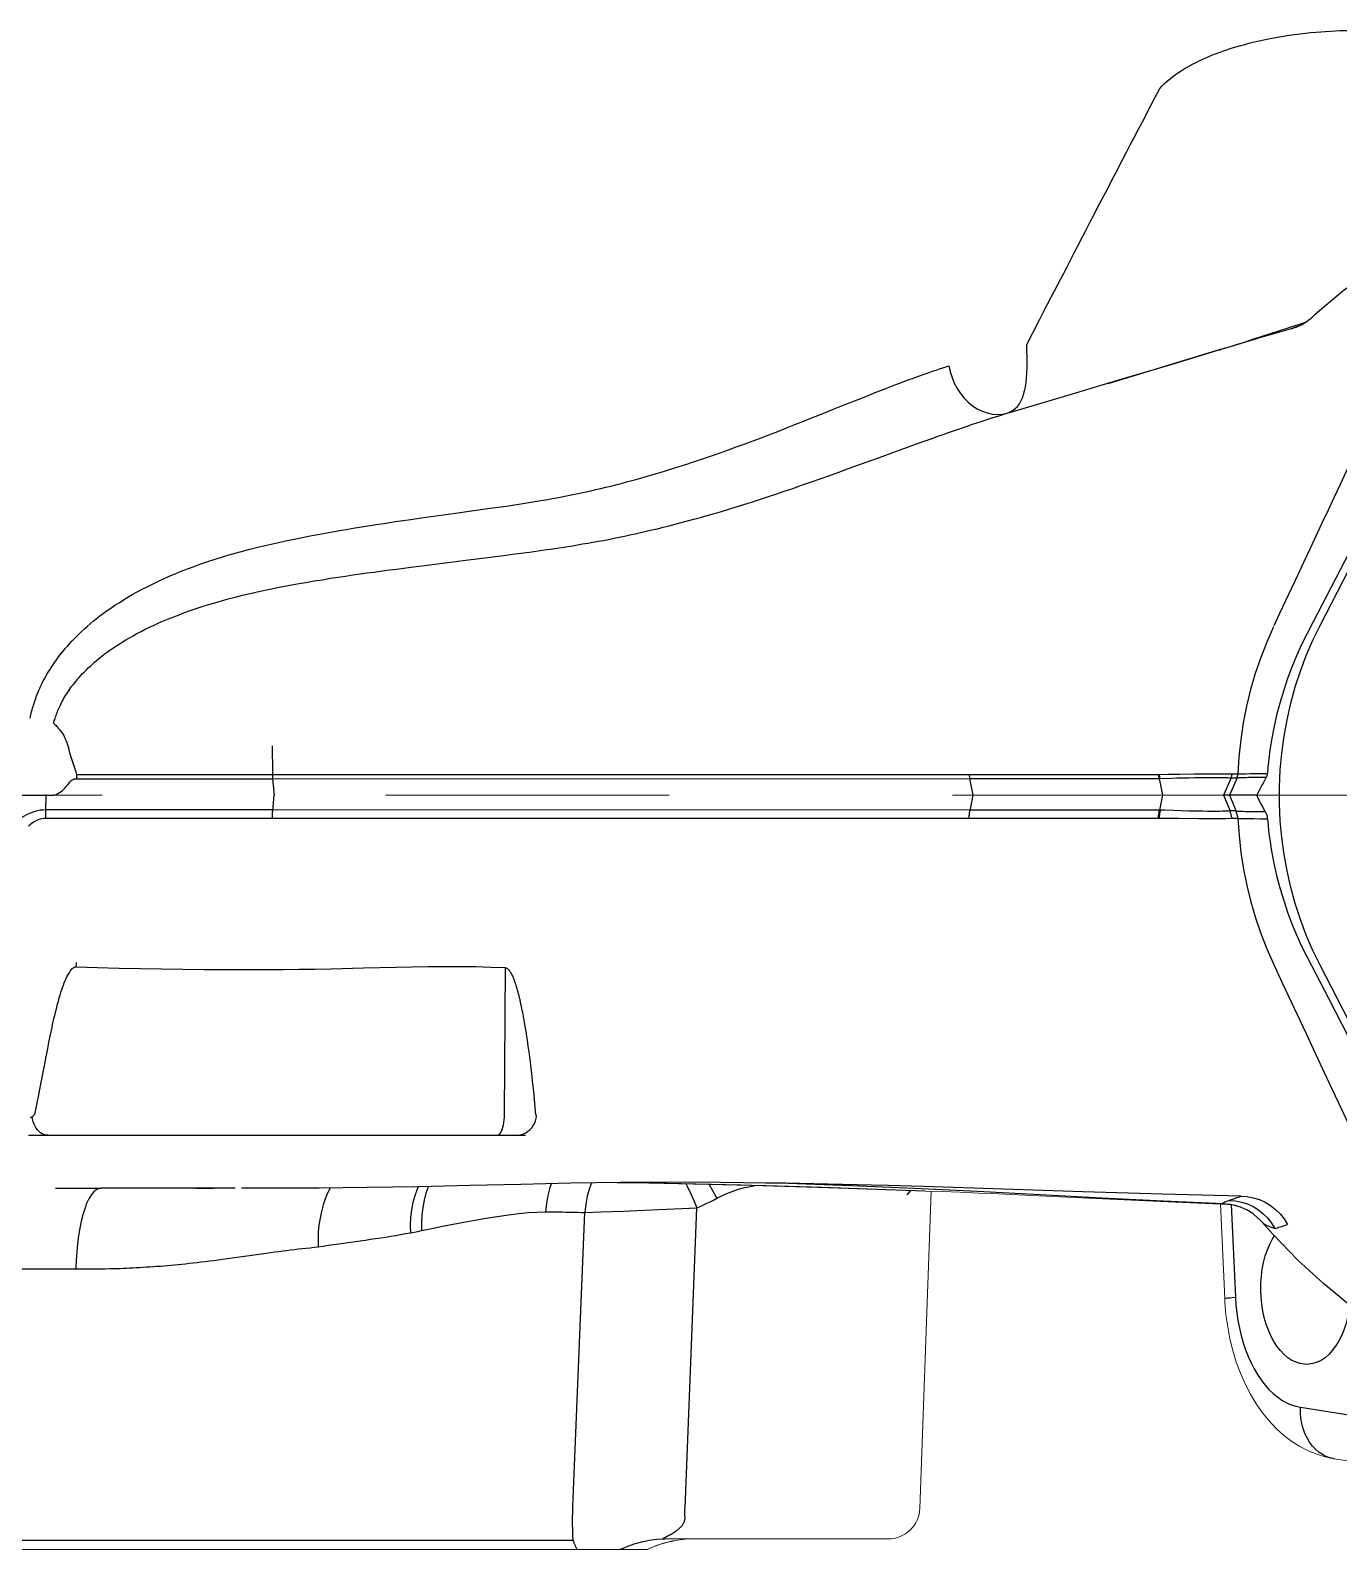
# Model space of a CAD drawing. Header units: millimetres. Extents: x 100 to 1590, y 100 to 694.
# Drawn here: x 1477.608 to 1478.762, y 501.821 to 503.162 of the extents above; entities that cross this region are included whole.
import ezdxf

# ---------------------------------------------------------------- set-up
doc = ezdxf.new("R2010")
doc.units = ezdxf.units.MM
doc.linetypes.add('CENTER', pattern=[2, 1.25, -0.25, 0.25, -0.25])
doc.layers.add('CL', color=1, linetype='CENTER', lineweight=9)
doc.layers.add('OUTLINE', color=6, linetype='Continuous', lineweight=9)

msp = doc.modelspace()

# ---------------------------------------------------------------- linework, layer by layer
at = {"color": 9, "linetype": 'Continuous'}
for p, q in [((1478.5114, 502.9313), (1478.5229, 502.9533)), ((1478.5025, 502.9141), (1478.5091, 502.9269)), ((1478.5091, 502.9269), (1478.5114, 502.9313)), ((1478.4983, 502.9059), (1478.5025, 502.9141)), ((1478.4873, 502.8847), (1478.4983, 502.9059)), ((1478.7016, 502.894), (1478.7179, 502.8993)), ((1478.7179, 502.8993), (1478.7341, 502.9047)), ((1478.7282, 502.9014), (1478.7296, 502.9019)), ((1478.3276, 502.8319), (1478.3386, 502.8362)), ((1478.4701, 502.824), (1478.4872, 502.829)), ((1478.3702, 502.7897), (1478.3821, 502.794)), ((1478.3821, 502.794), (1478.3933, 502.7981)), ((1477.9664, 502.7335), (1477.9833, 502.7359)), ((1477.9833, 502.7359), (1478.0136, 502.7401)), ((1478.0136, 502.7401), (1478.0209, 502.7411)), ((1477.944, 502.7303), (1477.953, 502.7316)), ((1477.953, 502.7316), (1477.9664, 502.7335)), ((1477.9902, 502.694), (1478.0069, 502.6961)), ((1478.0069, 502.6961), (1478.0186, 502.6975)), ((1478.0186, 502.6975), (1478.0261, 502.6985)), ((1478.0261, 502.6985), (1478.0336, 502.6995)), ((1478.0336, 502.6995), (1478.0411, 502.7005)), ((1477.944, 502.6882), (1477.9537, 502.6894)), ((1477.9537, 502.6894), (1477.9767, 502.6923)), ((1477.6438, 502.5217), (1477.647, 502.5118)), ((1477.8215, 502.5304), (1477.8216, 502.5257)), ((1477.8216, 502.5257), (1477.8217, 502.5211)), ((1477.8217, 502.5211), (1477.8218, 502.5166)), ((1477.647, 502.5118), (1477.6484, 502.5075)), ((1477.6484, 502.5075), (1477.6491, 502.5053)), ((1477.8218, 502.5166), (1477.8218, 502.5098)), ((1477.8218, 502.5098), (1477.8219, 502.5048)), ((1477.6491, 502.5053), (1477.8219, 502.5052)), ((1477.6491, 502.5053), (1477.6491, 502.5044)), ((1477.6491, 502.5044), (1477.6491, 502.5036)), ((1477.6491, 502.5036), (1477.6491, 502.5027)), ((1477.6492, 502.5015), (1477.822, 502.5015)), ((1477.822, 502.5015), (1478.4369, 502.5016)), ((1477.822, 502.5015), (1477.8235, 502.4868)), ((1478.073, 502.5051), (1478.1113, 502.5052)), ((1478.1113, 502.5052), (1478.18, 502.5053)), ((1478.18, 502.5053), (1478.211, 502.5053)), ((1478.211, 502.5053), (1478.2396, 502.5053)), ((1478.2396, 502.5053), (1478.2836, 502.5053)), ((1478.2836, 502.5053), (1478.3144, 502.5053)), ((1478.3144, 502.5053), (1478.3303, 502.5053)), ((1478.3303, 502.5053), (1478.3775, 502.5052)), ((1478.3775, 502.5052), (1478.4077, 502.5052)), ((1478.4077, 502.5052), (1478.6036, 502.5053)), ((1478.4369, 502.5016), (1478.604, 502.5016)), ((1478.4369, 502.5016), (1478.4399, 502.4868)), ((1478.6036, 502.5053), (1478.6122, 502.5054)), ((1478.604, 502.5016), (1478.6046, 502.5016)), ((1478.604, 502.5016), (1478.6071, 502.4868)), ((1478.6046, 502.5016), (1478.615, 502.5019)), ((1478.615, 502.5019), (1478.6198, 502.5021)), ((1478.6198, 502.5021), (1478.6302, 502.5023)), ((1478.622, 502.5056), (1478.6349, 502.5057)), ((1478.6302, 502.5023), (1478.6352, 502.5024)), ((1478.6349, 502.5057), (1478.6436, 502.5058)), ((1478.6352, 502.5024), (1478.6397, 502.5025)), ((1478.6397, 502.5025), (1478.6437, 502.5025)), ((1478.6436, 502.5058), (1478.649, 502.5058)), ((1478.6437, 502.5025), (1478.6473, 502.5025)), ((1478.6473, 502.5025), (1478.6504, 502.5025)), ((1478.649, 502.5058), (1478.656, 502.5058)), ((1478.6504, 502.5025), (1478.6545, 502.5025)), ((1478.6545, 502.5025), (1478.6579, 502.5025)), ((1478.656, 502.5058), (1478.6602, 502.5058)), ((1478.6579, 502.5025), (1478.6598, 502.5025)), ((1478.6598, 502.5025), (1478.6615, 502.5025)), ((1478.6602, 502.5058), (1478.6619, 502.5058)), ((1478.6676, 502.5023), (1478.6609, 502.4868)), ((1478.6615, 502.5025), (1478.663, 502.5024)), ((1478.6619, 502.5058), (1478.6635, 502.5058)), ((1478.663, 502.5024), (1478.6643, 502.5024)), ((1478.6635, 502.5058), (1478.6648, 502.5057)), ((1478.6643, 502.5024), (1478.6659, 502.5023)), ((1478.6648, 502.5057), (1478.6669, 502.5057)), ((1478.6659, 502.5023), (1478.6668, 502.5023)), ((1478.6729, 502.5023), (1478.6662, 502.4868)), ((1478.6668, 502.5023), (1478.6676, 502.5023)), ((1478.6669, 502.5057), (1478.6682, 502.5057)), ((1478.6676, 502.5023), (1478.6729, 502.5023)), ((1478.6682, 502.5057), (1478.6735, 502.5057)), ((1478.6754, 502.5057), (1478.6769, 502.5058)), ((1478.6759, 502.5024), (1478.6774, 502.5025)), ((1478.6769, 502.5058), (1478.6787, 502.5059)), ((1478.6774, 502.5025), (1478.6791, 502.5026)), ((1478.6787, 502.5059), (1478.6807, 502.5059)), ((1478.6791, 502.5026), (1478.6809, 502.5026)), ((1478.6807, 502.5059), (1478.684, 502.506)), ((1478.6809, 502.5026), (1478.6828, 502.5027)), ((1478.6828, 502.5027), (1478.6859, 502.5027)), ((1478.684, 502.506), (1478.6877, 502.506)), ((1478.6859, 502.5027), (1478.6893, 502.5028)), ((1478.6877, 502.506), (1478.6929, 502.5061)), ((1478.6893, 502.5028), (1478.6939, 502.5028)), ((1478.6929, 502.5061), (1478.6996, 502.5061)), ((1478.6939, 502.5028), (1478.6985, 502.5028)), ((1477.6218, 502.4731), (1477.6222, 502.4868)), ((1478.4399, 502.4868), (1478.4371, 502.473)), ((1478.6071, 502.4868), (1478.6044, 502.4737)), ((1478.6609, 502.4868), (1478.6669, 502.473)), ((1478.6662, 502.4868), (1478.6722, 502.4729)), ((1477.6218, 502.4715), (1477.6218, 502.4731)), ((1477.6218, 502.4699), (1477.6218, 502.4715)), ((1477.6218, 502.4682), (1477.6218, 502.4699)), ((1477.6218, 502.4665), (1477.6218, 502.4682)), ((1477.8218, 502.4665), (1477.6218, 502.4665)), ((1477.8222, 502.4739), (1477.6219, 502.4739)), ((1478.4373, 502.4738), (1477.8222, 502.4739)), ((1477.9138, 502.4664), (1477.8749, 502.4665)), ((1477.9941, 502.4664), (1477.9138, 502.4664)), ((1478.1832, 502.4665), (1478.1534, 502.4665)), ((1478.2112, 502.4665), (1478.1832, 502.4665)), ((1478.2377, 502.4665), (1478.2112, 502.4665)), ((1478.2632, 502.4665), (1478.2377, 502.4665)), ((1478.2893, 502.4665), (1478.2632, 502.4665)), ((1478.3845, 502.4664), (1478.3301, 502.4665)), ((1478.4108, 502.4664), (1478.3845, 502.4664)), ((1478.4364, 502.4664), (1478.4108, 502.4664)), ((1478.6036, 502.4665), (1478.4364, 502.4664)), ((1478.6044, 502.4737), (1478.4373, 502.4738)), ((1478.6042, 502.4664), (1478.6036, 502.4665)), ((1478.6074, 502.4664), (1478.6042, 502.4664)), ((1478.6063, 502.4737), (1478.6053, 502.4737)), ((1478.6095, 502.4736), (1478.6063, 502.4737)), ((1478.6212, 502.4663), (1478.6074, 502.4664)), ((1478.6171, 502.4733), (1478.6095, 502.4736)), ((1478.6233, 502.4731), (1478.6171, 502.4733)), ((1478.6387, 502.4662), (1478.6212, 502.4663)), ((1478.6304, 502.4729), (1478.6233, 502.4731)), ((1478.6343, 502.4728), (1478.6304, 502.4729)), ((1478.6383, 502.4727), (1478.6343, 502.4728)), ((1478.6426, 502.4727), (1478.6383, 502.4727)), ((1478.6469, 502.4726), (1478.6426, 502.4727)), ((1478.6683, 502.4663), (1478.6631, 502.4662)), ((1478.6722, 502.473), (1478.6669, 502.473)), ((1478.6735, 502.4663), (1478.6683, 502.4663)), ((1478.6746, 502.4662), (1478.6735, 502.4663)), ((1478.6476, 502.4662), (1478.6387, 502.4662)), ((1478.6567, 502.4662), (1478.6476, 502.4662)), ((1478.6631, 502.4662), (1478.6567, 502.4662)), ((1478.6771, 502.4662), (1478.6746, 502.4662)), ((1478.6802, 502.4661), (1478.6771, 502.4662)), ((1478.6837, 502.466), (1478.6802, 502.4661)), ((1478.6876, 502.466), (1478.6837, 502.466)), ((1478.6936, 502.4659), (1478.6876, 502.466)), ((1478.6997, 502.4658), (1478.6936, 502.4659)), ((1477.6487, 502.3351), (1477.6489, 502.3394)), ((1477.9021, 502.3342), (1477.8735, 502.3335)), ((1478.0267, 502.2052), (1478.0275, 502.3345)), ((1478.705, 502.338), (1478.7128, 502.3212)), ((1478.7128, 502.3212), (1478.7337, 502.2767)), ((1477.6295, 502.2923), (1477.6288, 502.2896)), ((1477.6301, 502.2951), (1477.6295, 502.2923)), ((1477.6309, 502.2981), (1477.6301, 502.2951)), ((1477.6317, 502.3013), (1477.6309, 502.2981)), ((1477.6265, 502.2794), (1477.6259, 502.2768)), ((1477.6271, 502.282), (1477.6265, 502.2794)), ((1477.6276, 502.2845), (1477.6271, 502.282)), ((1477.6282, 502.2871), (1477.6276, 502.2845)), ((1477.6288, 502.2896), (1477.6282, 502.2871)), ((1478.0448, 502.283), (1478.0443, 502.2864)), ((1478.0454, 502.2798), (1478.0448, 502.283)), ((1478.0459, 502.2768), (1478.0454, 502.2798)), ((1477.6239, 502.2668), (1477.6233, 502.2635)), ((1477.6244, 502.2692), (1477.6239, 502.2668)), ((1477.6249, 502.2717), (1477.6244, 502.2692)), ((1477.6254, 502.2743), (1477.6249, 502.2717)), ((1477.6259, 502.2768), (1477.6254, 502.2743)), ((1478.0463, 502.2738), (1478.0459, 502.2768)), ((1478.0468, 502.2709), (1478.0463, 502.2738)), ((1478.0472, 502.2681), (1478.0468, 502.2709)), ((1478.0475, 502.2655), (1478.0472, 502.2681)), ((1478.0481, 502.2618), (1478.0475, 502.2655)), ((1478.7337, 502.2767), (1478.7401, 502.2632)), ((1478.0485, 502.2585), (1478.0481, 502.2618)), ((1478.0489, 502.2556), (1478.0485, 502.2585)), ((1478.0494, 502.2519), (1478.0489, 502.2556)), ((1478.0498, 502.2482), (1478.0494, 502.2519)), ((1478.7401, 502.2632), (1478.7522, 502.2373)), ((1477.6187, 502.2395), (1477.6148, 502.2195)), ((1478.0503, 502.2436), (1478.0498, 502.2482)), ((1478.0509, 502.2387), (1478.0503, 502.2436)), ((1478.0514, 502.2345), (1478.0509, 502.2387)), ((1478.0519, 502.2301), (1478.0514, 502.2345)), ((1478.0524, 502.2255), (1478.0519, 502.2301)), ((1478.0527, 502.222), (1478.0524, 502.2255)), ((1477.6136, 502.2137), (1477.612, 502.2052)), ((1477.6148, 502.2195), (1477.6143, 502.2172)), ((1478.053, 502.2186), (1478.0527, 502.222)), ((1478.0534, 502.2152), (1478.053, 502.2186)), ((1478.0537, 502.2116), (1478.0534, 502.2152)), ((1478.054, 502.2078), (1478.0537, 502.2116)), ((1478.0543, 502.2052), (1478.054, 502.2078)), ((1478.1564, 502.1445), (1478.126, 502.1449)), ((1478.2351, 502.1428), (1478.1564, 502.1445)), ((1478.0678, 502.1441), (1478.0665, 502.1406)), ((1478.3126, 502.1405), (1478.2351, 502.1428)), ((1478.355, 502.139), (1478.3126, 502.1405)), ((1478.396, 502.1415), (1478.3654, 502.1424)), ((1478.3818, 502.1344), (1478.3851, 502.138)), ((1478.4439, 502.1371), (1478.3882, 502.1398)), ((1478.0628, 502.1193), (1478.0688, 502.1193)), ((1478.0688, 502.1193), (1478.0747, 502.1192)), ((1478.087, 501.8593), (1478.0975, 502.1187)), ((1478.0975, 502.1187), (1478.1117, 502.1192)), ((1478.1117, 502.1192), (1478.1211, 502.1195)), ((1478.1211, 502.1195), (1478.1318, 502.1199)), ((1478.1318, 502.1199), (1478.1436, 502.1204)), ((1478.1859, 501.8577), (1478.1964, 502.1228)), ((1478.6621, 502.1261), (1478.6613, 502.1262)), ((1478.6644, 502.1289), (1478.6659, 502.1294)), ((1478.6666, 502.1257), (1478.666, 502.1257)), ((1478.6677, 502.1258), (1478.6714, 502.044)), ((1478.6693, 502.1253), (1478.6736, 502.1242)), ((1478.7033, 502.1093), (1478.7062, 502.1045)), ((1478.7135, 502.1068), (1478.7173, 502.1081)), ((1477.9435, 502.1007), (1477.9468, 502.1014)), ((1477.9468, 502.1014), (1477.9501, 502.102)), ((1477.9501, 502.102), (1477.9534, 502.1027)), ((1477.7863, 502.0786), (1477.7951, 502.0798)), ((1477.7951, 502.0798), (1477.8164, 502.0828)), ((1477.8164, 502.0828), (1477.824, 502.0839)), ((1477.5353, 502.0692), (1477.654, 502.0689)), ((1477.654, 502.0689), (1477.6585, 502.069)), ((1477.6585, 502.069), (1477.6634, 502.069)), ((1477.6634, 502.069), (1477.6668, 502.069)), ((1477.6668, 502.069), (1477.6705, 502.069)), ((1477.6705, 502.069), (1477.6744, 502.0691)), ((1477.6744, 502.0691), (1477.6786, 502.0692)), ((1478.7288, 501.9468), (1479.0497, 501.8958)), ((1478.0871, 501.8291), (1477.5256, 501.8291))]:
    msp.add_line(p, q, dxfattribs=at)
at = {"color": 7, "linetype": 'Continuous'}
for p, q in [((1478.8918, 502.9328), (1478.74, 502.64)), ((1478.7461, 502.6368), (1478.898, 502.9321)), ((1478.7291, 502.9017), (1478.7291, 502.9017)), ((1478.7383, 502.908), (1478.7383, 502.908)), ((1478.6668, 502.8827), (1478.6549, 502.8792)), ((1478.6951, 502.8919), (1478.7016, 502.894)), ((1478.4872, 502.829), (1478.5278, 502.8411)), ((1478.74, 502.64), (1478.7346, 502.6296)), ((1477.1766, 502.4868), (1477.6222, 502.4868)), ((1477.6251, 502.4869), (1477.6267, 502.4869)), ((1478.6662, 502.4868), (1478.6609, 502.4868)), ((1478.6902, 502.4868), (1478.6662, 502.4868)), ((1478.6919, 502.4835), (1478.6902, 502.4868)), ((1478.6935, 502.4803), (1478.6919, 502.4835)), ((1478.6952, 502.4771), (1478.6935, 502.4803)), ((1478.898, 502.0415), (1478.7461, 502.3368)), ((1477.6101, 502.1868), (1478.045, 502.1868)), ((1478.1539, 502.1445), (1478.1167, 502.145)), ((1478.275, 502.1445), (1478.2571, 502.1447)), ((1477.6303, 502.1401), (1477.6704, 502.14)), ((1477.6959, 502.14), (1477.6704, 502.14)), ((1477.6859, 502.14), (1477.6739, 502.14)), ((1477.6995, 502.14), (1477.6859, 502.14)), ((1477.6946, 502.14), (1477.6881, 502.14)), ((1477.7377, 502.14), (1477.6946, 502.14)), ((1477.7004, 502.14), (1477.6995, 502.14)), ((1477.7283, 502.14), (1477.7004, 502.14)), ((1477.7299, 502.14), (1477.7054, 502.14)), ((1477.7355, 502.14), (1477.7283, 502.14)), ((1477.7543, 502.1399), (1477.7355, 502.14)), ((1477.7478, 502.14), (1477.7377, 502.14)), ((1477.7505, 502.14), (1477.7478, 502.14)), ((1477.7586, 502.14), (1477.7505, 502.14)), ((1477.7603, 502.14), (1477.7542, 502.14)), ((1477.7697, 502.1399), (1477.7543, 502.1399)), ((1477.7889, 502.14), (1477.76, 502.14)), ((1477.7776, 502.14), (1477.7697, 502.1399)), ((1477.7855, 502.14), (1477.7776, 502.14)), ((1478.2062, 502.1434), (1478.1539, 502.1445)), ((1478.2571, 502.1421), (1478.2062, 502.1434)), ((1478.3977, 502.1376), (1478.355, 502.139)), ((1478.666, 502.1257), (1478.6659, 502.1257)), ((1478.6736, 502.1242), (1478.6738, 502.1241)), ((1478.7044, 502.0996), (1478.6945, 502.1106))]:
    msp.add_line(p, q, dxfattribs=at)
at = {"color": 9, "linetype": 'Continuous'}
for points in [[(1478.6046, 503.1106), (1478.6069, 503.1129), (1478.6092, 503.1151), (1478.6115, 503.1172), (1478.6139, 503.1192), (1478.6163, 503.1211), (1478.6187, 503.1228), (1478.6212, 503.1246), (1478.6237, 503.1262), (1478.6263, 503.1278), (1478.6289, 503.1293), (1478.6315, 503.1308), (1478.6342, 503.1322), (1478.6368, 503.1336), (1478.6395, 503.1349), (1478.6422, 503.1362), (1478.6448, 503.1374), (1478.6474, 503.1385), (1478.6501, 503.1396), (1478.6527, 503.1407), (1478.6553, 503.1417), (1478.658, 503.1427), (1478.6608, 503.1437), (1478.6637, 503.1447), (1478.6667, 503.1457), (1478.6698, 503.1466), (1478.673, 503.1476), (1478.6763, 503.1485), (1478.6797, 503.1495), (1478.6832, 503.1504), (1478.6868, 503.1513)], [(1478.6868, 503.1513), (1478.6925, 503.1526), (1478.698, 503.1538), (1478.7034, 503.1549), (1478.7086, 503.1559), (1478.7138, 503.1568), (1478.7188, 503.1576), (1478.7237, 503.1583), (1478.7285, 503.1589), (1478.7332, 503.1594), (1478.7378, 503.1599), (1478.7423, 503.1603), (1478.7467, 503.1606), (1478.751, 503.1609), (1478.7552, 503.1612), (1478.7593, 503.1614), (1478.7634, 503.1616), (1478.7674, 503.1617), (1478.7713, 503.1618), (1478.7751, 503.1618), (1478.7791, 503.1618)], [(1478.5968, 503.0955), (1478.6006, 503.103), (1478.6046, 503.1106)], [(1478.5721, 503.0481), (1478.5754, 503.0544), (1478.5787, 503.0608), (1478.5821, 503.0674), (1478.5857, 503.0742), (1478.5893, 503.0811), (1478.5968, 503.0955)], [(1478.5571, 503.0191), (1478.5599, 503.0246), (1478.5628, 503.0302), (1478.5658, 503.036), (1478.5721, 503.0481)], [(1478.5321, 502.9711), (1478.5368, 502.9801), (1478.5392, 502.9846), (1478.5416, 502.9893), (1478.544, 502.994), (1478.5465, 502.9988), (1478.549, 503.0037), (1478.5516, 503.0087), (1478.5571, 503.0191)], [(1478.5229, 502.9533), (1478.5298, 502.9666), (1478.5321, 502.9711)], [(1478.7207, 502.8986), (1478.7229, 502.8992), (1478.725, 502.8999), (1478.727, 502.9007), (1478.7291, 502.9017)], [(1478.7207, 502.8986), (1478.7218, 502.899), (1478.7231, 502.8996), (1478.7246, 502.9001), (1478.7263, 502.9008), (1478.7282, 502.9014)], [(1478.4835, 502.8375), (1478.4845, 502.8405), (1478.4854, 502.8438), (1478.4861, 502.8473), (1478.4867, 502.8511), (1478.4872, 502.8552), (1478.4875, 502.8595), (1478.4877, 502.864), (1478.4877, 502.8688), (1478.4877, 502.8739), (1478.4875, 502.8792), (1478.4874, 502.8847)], [(1478.3386, 502.8362), (1478.3438, 502.8383), (1478.3488, 502.8403), (1478.3537, 502.8422), (1478.3584, 502.8441), (1478.363, 502.8459), (1478.3674, 502.8476), (1478.3717, 502.8492), (1478.3758, 502.8507), (1478.3798, 502.8522), (1478.3836, 502.8537), (1478.3873, 502.855), (1478.391, 502.8563), (1478.3945, 502.8576), (1478.3978, 502.8588), (1478.4011, 502.8599), (1478.4043, 502.861), (1478.4074, 502.8621), (1478.4103, 502.8631), (1478.4132, 502.864), (1478.416, 502.8649), (1478.4187, 502.8658)], [(1478.4187, 502.8658), (1478.4198, 502.8605), (1478.4214, 502.8554), (1478.4234, 502.8504), (1478.4259, 502.8457), (1478.4288, 502.8413), (1478.4321, 502.8372), (1478.4357, 502.8336), (1478.4395, 502.8305), (1478.4437, 502.8278), (1478.448, 502.8257), (1478.4524, 502.8242), (1478.4569, 502.8232), (1478.4614, 502.8229), (1478.4658, 502.8231), (1478.4701, 502.824)], [(1478.2967, 502.8195), (1478.3097, 502.8247), (1478.3159, 502.8272), (1478.3276, 502.8319)], [(1478.4701, 502.824), (1478.4728, 502.8251), (1478.4751, 502.8264), (1478.4772, 502.8281), (1478.4791, 502.83), (1478.4808, 502.8322), (1478.4822, 502.8347), (1478.4835, 502.8375)], [(1478.2597, 502.8049), (1478.2677, 502.808), (1478.2753, 502.811), (1478.2827, 502.8139), (1478.2899, 502.8168), (1478.2967, 502.8195)], [(1478.3933, 502.7981), (1478.3987, 502.8), (1478.4038, 502.8018), (1478.4088, 502.8036), (1478.4136, 502.8053), (1478.4183, 502.8069), (1478.4228, 502.8085), (1478.4272, 502.81), (1478.4314, 502.8115), (1478.4355, 502.8129), (1478.4395, 502.8142), (1478.4433, 502.8155), (1478.4471, 502.8167), (1478.4507, 502.8179), (1478.4542, 502.819), (1478.4576, 502.8201), (1478.4609, 502.8211), (1478.464, 502.8221), (1478.4671, 502.8231), (1478.4701, 502.824)], [(1478.7905, 502.8179), (1478.7745, 502.7839), (1478.7692, 502.7725), (1478.7639, 502.7612), (1478.7585, 502.7498), (1478.7532, 502.7384), (1478.7478, 502.7269), (1478.737, 502.7039)], [(1478.0209, 502.7411), (1478.0282, 502.7421), (1478.0319, 502.7427), (1478.0355, 502.7432), (1478.0392, 502.7438), (1478.0427, 502.7443), (1478.0463, 502.7449), (1478.0498, 502.7454), (1478.0534, 502.746), (1478.057, 502.7466), (1478.0608, 502.7473), (1478.0647, 502.7479), (1478.0687, 502.7487), (1478.0728, 502.7494), (1478.0771, 502.7502), (1478.0813, 502.751), (1478.0855, 502.7519), (1478.0898, 502.7528), (1478.0941, 502.7537), (1478.0985, 502.7546), (1478.1028, 502.7556), (1478.1072, 502.7566), (1478.1115, 502.7576), (1478.1159, 502.7586), (1478.1204, 502.7597), (1478.1249, 502.7609), (1478.1295, 502.762), (1478.1341, 502.7633), (1478.1388, 502.7645), (1478.1436, 502.7658), (1478.1485, 502.7672), (1478.1536, 502.7687), (1478.1587, 502.7702), (1478.164, 502.7717), (1478.1694, 502.7734), (1478.1749, 502.7751), (1478.1806, 502.7769), (1478.1865, 502.7788), (1478.1924, 502.7807), (1478.1985, 502.7828), (1478.2048, 502.7849), (1478.2111, 502.7871), (1478.2177, 502.7894), (1478.2243, 502.7918), (1478.2311, 502.7942), (1478.238, 502.7968), (1478.2451, 502.7994), (1478.2523, 502.8021), (1478.2597, 502.8049)], [(1478.3366, 502.7775), (1478.3507, 502.7826), (1478.3574, 502.785), (1478.3702, 502.7897)], [(1478.2966, 502.7632), (1478.3052, 502.7662), (1478.3135, 502.7691), (1478.3215, 502.772), (1478.3292, 502.7748), (1478.3366, 502.7775)], [(1478.0411, 502.7005), (1478.0486, 502.7015), (1478.0524, 502.702), (1478.0562, 502.7025), (1478.0599, 502.703), (1478.0636, 502.7036), (1478.0674, 502.7041), (1478.0711, 502.7047), (1478.0748, 502.7052), (1478.0786, 502.7058), (1478.0826, 502.7064), (1478.0868, 502.7071), (1478.0911, 502.7078), (1478.0955, 502.7086), (1478.1, 502.7093), (1478.1046, 502.7101), (1478.1091, 502.711), (1478.1138, 502.7118), (1478.1184, 502.7127), (1478.1231, 502.7137), (1478.1277, 502.7146), (1478.1324, 502.7156), (1478.1372, 502.7166), (1478.1419, 502.7176), (1478.1467, 502.7187), (1478.1516, 502.7198), (1478.1565, 502.721), (1478.1615, 502.7221), (1478.1666, 502.7234), (1478.1718, 502.7247), (1478.1771, 502.726), (1478.1825, 502.7275), (1478.188, 502.7289), (1478.1937, 502.7305), (1478.1996, 502.7321), (1478.2055, 502.7338), (1478.2117, 502.7356), (1478.2179, 502.7374), (1478.2244, 502.7393), (1478.2309, 502.7414), (1478.2376, 502.7434), (1478.2445, 502.7456), (1478.2515, 502.7479), (1478.2586, 502.7502), (1478.2659, 502.7526), (1478.2733, 502.7551), (1478.281, 502.7577), (1478.2887, 502.7604), (1478.2966, 502.7632)], [(1477.7845, 502.6992), (1477.7933, 502.7016), (1477.8018, 502.7039), (1477.8101, 502.706), (1477.8181, 502.7079), (1477.8259, 502.7097), (1477.8335, 502.7113), (1477.8409, 502.7129), (1477.848, 502.7143), (1477.855, 502.7157), (1477.8618, 502.717), (1477.8683, 502.7182), (1477.8747, 502.7193), (1477.881, 502.7204), (1477.887, 502.7215), (1477.893, 502.7225), (1477.8987, 502.7234), (1477.9043, 502.7243), (1477.9098, 502.7252), (1477.9151, 502.726), (1477.9203, 502.7268), (1477.9253, 502.7275), (1477.9301, 502.7283), (1477.9348, 502.729), (1477.944, 502.7303)], [(1477.6081, 502.555), (1477.6084, 502.5564), (1477.6087, 502.5579), (1477.6091, 502.5593), (1477.6094, 502.5608), (1477.6098, 502.5622), (1477.6102, 502.5636), (1477.6106, 502.5651), (1477.611, 502.5665), (1477.6115, 502.5679), (1477.612, 502.5693), (1477.6124, 502.5708), (1477.613, 502.5723), (1477.6135, 502.5738), (1477.6141, 502.5754), (1477.6148, 502.577), (1477.6155, 502.5786), (1477.6162, 502.5804), (1477.617, 502.5821), (1477.6178, 502.5839), (1477.6187, 502.5858), (1477.6197, 502.5877), (1477.6207, 502.5896), (1477.6218, 502.5916), (1477.6229, 502.5936), (1477.6241, 502.5956), (1477.6254, 502.5976), (1477.6267, 502.5997), (1477.628, 502.6018), (1477.6295, 502.6039), (1477.6309, 502.6059), (1477.6325, 502.608), (1477.634, 502.6101), (1477.6357, 502.6122), (1477.6374, 502.6143), (1477.6391, 502.6164), (1477.6409, 502.6185), (1477.6428, 502.6206), (1477.6448, 502.6228), (1477.6469, 502.6249), (1477.649, 502.6271), (1477.6512, 502.6293), (1477.6535, 502.6315), (1477.6559, 502.6337), (1477.6585, 502.6359), (1477.6611, 502.6382), (1477.6638, 502.6405), (1477.6667, 502.6428), (1477.6697, 502.6451), (1477.6728, 502.6474), (1477.676, 502.6498), (1477.6794, 502.6521), (1477.6829, 502.6545), (1477.6865, 502.6568), (1477.6903, 502.6592), (1477.6942, 502.6616), (1477.6982, 502.6639), (1477.7024, 502.6663), (1477.7068, 502.6686), (1477.7113, 502.6709), (1477.7159, 502.6732), (1477.7207, 502.6755), (1477.7256, 502.6778), (1477.7307, 502.6801), (1477.736, 502.6823), (1477.7414, 502.6845), (1477.747, 502.6867), (1477.7527, 502.6888), (1477.7587, 502.691), (1477.7648, 502.6931), (1477.7712, 502.6951), (1477.7777, 502.6972), (1477.7845, 502.6992)], [(1478.737, 502.7039), (1478.7316, 502.6924), (1478.7261, 502.6808)], [(1477.8021, 502.665), (1477.8109, 502.6669), (1477.8194, 502.6688), (1477.8277, 502.6704), (1477.8357, 502.672), (1477.8436, 502.6734), (1477.8512, 502.6747), (1477.8586, 502.676), (1477.8659, 502.6771), (1477.8729, 502.6783), (1477.8797, 502.6793), (1477.8864, 502.6803), (1477.8928, 502.6813), (1477.8991, 502.6822), (1477.9053, 502.683), (1477.9113, 502.6838), (1477.9171, 502.6846), (1477.9228, 502.6854), (1477.9283, 502.6861), (1477.9337, 502.6868), (1477.944, 502.6882)], [(1477.9767, 502.6923), (1477.9813, 502.6929), (1477.9858, 502.6934), (1477.9902, 502.694)], [(1478.7261, 502.6808), (1478.7104, 502.6472), (1478.7052, 502.6363)], [(1477.6288, 502.5504), (1477.6291, 502.5515), (1477.6294, 502.5527), (1477.6298, 502.5538), (1477.6301, 502.5549), (1477.6305, 502.5561), (1477.6309, 502.5572), (1477.6313, 502.5583), (1477.6317, 502.5594), (1477.6321, 502.5606), (1477.6326, 502.5617), (1477.6331, 502.5629), (1477.6336, 502.5641), (1477.6342, 502.5653), (1477.6348, 502.5665), (1477.6354, 502.5678), (1477.6361, 502.5692), (1477.6369, 502.5705), (1477.6376, 502.5719), (1477.6385, 502.5734), (1477.6394, 502.5748), (1477.6403, 502.5764), (1477.6413, 502.5779), (1477.6424, 502.5795), (1477.6435, 502.581), (1477.6447, 502.5827), (1477.6459, 502.5843), (1477.6472, 502.5859), (1477.6486, 502.5876), (1477.65, 502.5893), (1477.6514, 502.5909), (1477.6529, 502.5926), (1477.6544, 502.5943), (1477.656, 502.5959), (1477.6577, 502.5976), (1477.6594, 502.5993), (1477.6612, 502.6009), (1477.6631, 502.6026), (1477.665, 502.6043), (1477.667, 502.606), (1477.6691, 502.6078), (1477.6713, 502.6095), (1477.6735, 502.6113), (1477.6759, 502.613), (1477.6784, 502.6148), (1477.681, 502.6166), (1477.6837, 502.6184), (1477.6865, 502.6202), (1477.6894, 502.6221), (1477.6924, 502.6239), (1477.6956, 502.6258), (1477.6989, 502.6276), (1477.7023, 502.6295), (1477.7059, 502.6314), (1477.7096, 502.6333), (1477.7134, 502.6351), (1477.7174, 502.637), (1477.7215, 502.6389), (1477.7258, 502.6407), (1477.7302, 502.6426), (1477.7348, 502.6444), (1477.7395, 502.6462), (1477.7443, 502.648), (1477.7493, 502.6498), (1477.7545, 502.6516), (1477.7598, 502.6533), (1477.7653, 502.6551), (1477.771, 502.6568), (1477.7768, 502.6585), (1477.7828, 502.6601), (1477.7891, 502.6618), (1477.7955, 502.6634), (1477.8021, 502.665)], [(1478.7049, 502.6356), (1478.699, 502.6221), (1478.6937, 502.6084), (1478.6889, 502.5944), (1478.6848, 502.5801), (1478.6812, 502.5656), (1478.6783, 502.5508), (1478.6761, 502.5359), (1478.6744, 502.5208), (1478.6735, 502.5057)], [(1477.6288, 502.5504), (1477.6294, 502.5498), (1477.63, 502.5492), (1477.6306, 502.5486), (1477.6312, 502.5479), (1477.6319, 502.5472), (1477.6325, 502.5465), (1477.6331, 502.5458), (1477.6337, 502.5451), (1477.6344, 502.5443)], [(1477.6344, 502.5443), (1477.635, 502.5436), (1477.6355, 502.5429), (1477.6361, 502.5421), (1477.6366, 502.5413), (1477.6372, 502.5404), (1477.6377, 502.5395), (1477.6382, 502.5386), (1477.6387, 502.5376), (1477.6391, 502.5366), (1477.6396, 502.5355), (1477.64, 502.5344), (1477.6404, 502.5333), (1477.6408, 502.5321), (1477.6412, 502.5309), (1477.6421, 502.5276)], [(1477.6421, 502.5276), (1477.6426, 502.5256), (1477.6432, 502.5236), (1477.6438, 502.5217)], [(1477.6293, 502.4868), (1477.631, 502.4876), (1477.6325, 502.4884), (1477.634, 502.4893), (1477.6353, 502.4902), (1477.6365, 502.4912), (1477.6377, 502.4922), (1477.6387, 502.4932), (1477.6396, 502.4942), (1477.6405, 502.4952), (1477.6413, 502.4962), (1477.6421, 502.4971), (1477.6428, 502.4981)], [(1477.6428, 502.4981), (1477.643, 502.4984), (1477.6433, 502.4987), (1477.6435, 502.499), (1477.6438, 502.4993), (1477.644, 502.4995), (1477.6443, 502.4998), (1477.6445, 502.5), (1477.6448, 502.5002), (1477.6451, 502.5004), (1477.6454, 502.5005), (1477.6457, 502.5007), (1477.6459, 502.5008), (1477.6463, 502.501), (1477.6466, 502.5011), (1477.6469, 502.5012), (1477.6472, 502.5013), (1477.6476, 502.5014), (1477.648, 502.5014), (1477.6484, 502.5015), (1477.6488, 502.5015), (1477.6492, 502.5015)], [(1477.6491, 502.5027), (1477.6492, 502.5019), (1477.6492, 502.5015)], [(1477.8219, 502.5053), (1477.8524, 502.5053), (1477.8817, 502.5052), (1477.9097, 502.5052), (1477.9363, 502.5052)], [(1477.8219, 502.5048), (1477.8219, 502.5044), (1477.8219, 502.504), (1477.8219, 502.5036), (1477.8219, 502.5031), (1477.8219, 502.5027), (1477.822, 502.5023), (1477.822, 502.5019), (1477.822, 502.5015)], [(1477.9363, 502.5052), (1477.9859, 502.5051), (1478.0092, 502.5051), (1478.0313, 502.5051), (1478.0526, 502.5051), (1478.073, 502.5051)], [(1478.4365, 502.5052), (1478.4365, 502.5048), (1478.4365, 502.5044), (1478.4366, 502.504), (1478.4366, 502.5036), (1478.4367, 502.5032), (1478.4367, 502.5028), (1478.4368, 502.5023), (1478.4369, 502.502), (1478.4369, 502.5016)], [(1478.6036, 502.5053), (1478.6036, 502.5049), (1478.6036, 502.5045), (1478.6037, 502.504), (1478.6037, 502.5036), (1478.6038, 502.5032), (1478.6038, 502.5028), (1478.6039, 502.5024), (1478.6039, 502.502), (1478.604, 502.5016)], [(1478.6041, 502.5053), (1478.6041, 502.5049), (1478.6042, 502.5045), (1478.6042, 502.504), (1478.6043, 502.5036), (1478.6043, 502.5032), (1478.6044, 502.5028), (1478.6045, 502.5024), (1478.6045, 502.502), (1478.6046, 502.5016)], [(1478.6122, 502.5054), (1478.6145, 502.5055), (1478.622, 502.5056)], [(1478.6682, 502.5057), (1478.6682, 502.5053), (1478.6682, 502.5049), (1478.6681, 502.5045), (1478.6681, 502.5041), (1478.668, 502.5037), (1478.6679, 502.5034), (1478.6678, 502.503), (1478.6677, 502.5026), (1478.6676, 502.5023)], [(1478.6729, 502.5023), (1478.673, 502.5026), (1478.6731, 502.503), (1478.6732, 502.5034), (1478.6733, 502.5037), (1478.6733, 502.5041), (1478.6734, 502.5045), (1478.6734, 502.5049), (1478.6735, 502.5053), (1478.6735, 502.5057)], [(1478.6729, 502.5023), (1478.6734, 502.5023), (1478.6739, 502.5023), (1478.6745, 502.5024), (1478.6759, 502.5024)], [(1478.6735, 502.5057), (1478.674, 502.5057), (1478.6754, 502.5057)], [(1477.8218, 502.4673), (1477.8218, 502.4682), (1477.8218, 502.469), (1477.8219, 502.4699), (1477.8219, 502.4707), (1477.822, 502.4715), (1477.822, 502.4723), (1477.8221, 502.4731), (1477.8235, 502.4868)], [(1477.6219, 502.4739), (1477.6194, 502.4738), (1477.617, 502.4736), (1477.6146, 502.4731), (1477.6122, 502.4725), (1477.6098, 502.4717), (1477.6074, 502.4707), (1477.605, 502.4696), (1477.6027, 502.4683), (1477.6003, 502.4668)], [(1477.6218, 502.4665), (1477.6201, 502.4664), (1477.6185, 502.4661), (1477.6168, 502.4657), (1477.6152, 502.4651), (1477.6134, 502.4643), (1477.6117, 502.4634), (1477.61, 502.4623), (1477.6083, 502.461), (1477.6066, 502.4596)], [(1477.8749, 502.4665), (1477.8388, 502.4665), (1477.8218, 502.4665)], [(1478.0705, 502.4664), (1478.0522, 502.4663), (1478.0333, 502.4663), (1477.9941, 502.4664)], [(1478.1534, 502.4665), (1478.1218, 502.4664), (1478.0705, 502.4664)], [(1478.3301, 502.4665), (1478.3164, 502.4665), (1478.3028, 502.4665), (1478.2893, 502.4665)], [(1478.4364, 502.4664), (1478.4365, 502.4673), (1478.4365, 502.4681), (1478.4366, 502.469), (1478.4367, 502.4698), (1478.4368, 502.4706), (1478.4369, 502.4714), (1478.437, 502.4722), (1478.4371, 502.473)], [(1478.6036, 502.4665), (1478.6036, 502.4673), (1478.6036, 502.4681), (1478.6037, 502.4689), (1478.6038, 502.4698), (1478.6039, 502.4706), (1478.604, 502.4714), (1478.6041, 502.4722), (1478.6042, 502.473), (1478.6044, 502.4737)], [(1478.6042, 502.4664), (1478.6043, 502.4673), (1478.6043, 502.4681), (1478.6044, 502.4689), (1478.6046, 502.4698), (1478.6047, 502.4706), (1478.6048, 502.4714), (1478.605, 502.4722), (1478.6052, 502.4729), (1478.6053, 502.4737)], [(1478.6053, 502.4737), (1478.6052, 502.4737), (1478.605, 502.4737), (1478.6048, 502.4737), (1478.6047, 502.4737), (1478.6045, 502.4737), (1478.6044, 502.4737)], [(1478.6669, 502.473), (1478.6653, 502.4729), (1478.6635, 502.4728), (1478.6616, 502.4727), (1478.6596, 502.4727), (1478.6576, 502.4726), (1478.6555, 502.4726), (1478.6534, 502.4726), (1478.6512, 502.4726), (1478.6469, 502.4726)], [(1478.6683, 502.4663), (1478.6682, 502.467), (1478.6681, 502.4678), (1478.668, 502.4686), (1478.6678, 502.4693), (1478.6676, 502.4701), (1478.6674, 502.4708), (1478.6672, 502.4715), (1478.6669, 502.4722), (1478.6666, 502.473)], [(1478.6735, 502.4663), (1478.6735, 502.467), (1478.6734, 502.4678), (1478.6733, 502.4686), (1478.6731, 502.4693), (1478.6729, 502.4701), (1478.6727, 502.4708), (1478.6725, 502.4715), (1478.6722, 502.4723), (1478.672, 502.473)], [(1478.6722, 502.4729), (1478.6738, 502.4728), (1478.6758, 502.4728), (1478.6781, 502.4727), (1478.6807, 502.4726), (1478.6836, 502.4725), (1478.6868, 502.4725), (1478.6902, 502.4724), (1478.6939, 502.4724), (1478.6977, 502.4724)], [(1478.6735, 502.4663), (1478.6746, 502.4513), (1478.6762, 502.4364), (1478.6785, 502.4216), (1478.6814, 502.4071), (1478.685, 502.3928), (1478.6891, 502.3787), (1478.6938, 502.3648), (1478.6991, 502.3512), (1478.705, 502.338)], [(1477.6487, 502.3351), (1477.6478, 502.3351), (1477.647, 502.3348), (1477.6461, 502.3344), (1477.6452, 502.3338), (1477.6444, 502.333), (1477.6435, 502.332), (1477.6427, 502.3308), (1477.6418, 502.3295), (1477.641, 502.328), (1477.6402, 502.3265), (1477.6395, 502.3248), (1477.6387, 502.323), (1477.6379, 502.3211), (1477.6372, 502.3191), (1477.6364, 502.317), (1477.6357, 502.3149), (1477.635, 502.3127), (1477.6344, 502.3106), (1477.6338, 502.3086), (1477.6332, 502.3067), (1477.6327, 502.3048), (1477.6322, 502.303), (1477.6317, 502.3013)], [(1477.8177, 502.3328), (1477.7991, 502.3327), (1477.7804, 502.3327), (1477.7617, 502.3328), (1477.7429, 502.333), (1477.7241, 502.3333), (1477.7053, 502.3336), (1477.6865, 502.334), (1477.6676, 502.3345), (1477.6487, 502.3351)], [(1477.8735, 502.3335), (1477.8593, 502.3332), (1477.8453, 502.333), (1477.8314, 502.3329), (1477.8177, 502.3328)], [(1478.0275, 502.3345), (1478.0144, 502.335), (1478.0011, 502.3354), (1477.9875, 502.3356), (1477.9736, 502.3356), (1477.9594, 502.3355), (1477.9451, 502.3353), (1477.9308, 502.335), (1477.9021, 502.3342)], [(1478.0443, 502.2864), (1478.0436, 502.2898), (1478.0433, 502.2916), (1478.043, 502.2933), (1478.0426, 502.2951), (1478.0423, 502.297), (1478.0419, 502.2988), (1478.0415, 502.3006), (1478.0411, 502.3025), (1478.0407, 502.3043), (1478.0403, 502.3062), (1478.0399, 502.308), (1478.0394, 502.3098), (1478.039, 502.3115), (1478.0386, 502.3132), (1478.0381, 502.3148), (1478.0377, 502.3163), (1478.0372, 502.3178), (1478.0368, 502.3192), (1478.0364, 502.3205), (1478.036, 502.3218), (1478.0355, 502.323), (1478.0351, 502.3241), (1478.0347, 502.3252), (1478.0343, 502.3262), (1478.0339, 502.3272), (1478.0334, 502.3281), (1478.033, 502.3289), (1478.0326, 502.3297), (1478.0322, 502.3304), (1478.0317, 502.3311), (1478.0313, 502.3317), (1478.0309, 502.3323), (1478.0304, 502.3327), (1478.03, 502.3332), (1478.0296, 502.3335), (1478.0292, 502.3338), (1478.0288, 502.3341), (1478.0283, 502.3343), (1478.0279, 502.3344), (1478.0275, 502.3345)], [(1477.6233, 502.2635), (1477.6221, 502.2573), (1477.6219, 502.2563), (1477.6217, 502.2554), (1477.6216, 502.2544), (1477.6187, 502.2395)], [(1478.7522, 502.2373), (1478.7695, 502.2005), (1478.7751, 502.1886), (1478.7807, 502.1765), (1478.7978, 502.1401)], [(1477.6143, 502.2172), (1477.6141, 502.216), (1477.6139, 502.2148), (1477.6136, 502.2137)], [(1477.61, 502.2031), (1477.6081, 502.2022)], [(1477.612, 502.2052), (1477.6116, 502.2049), (1477.6113, 502.2046), (1477.6109, 502.2042), (1477.6106, 502.2038), (1477.6103, 502.2035), (1477.61, 502.2031)], [(1477.6203, 502.1874), (1477.6188, 502.188), (1477.6173, 502.1889), (1477.6159, 502.1901), (1477.6146, 502.1915), (1477.6134, 502.1931), (1477.6124, 502.1948), (1477.6115, 502.1967), (1477.6108, 502.1988), (1477.6103, 502.2009), (1477.61, 502.2031)], [(1478.0199, 502.1868), (1478.0208, 502.187), (1478.0217, 502.1874), (1478.0225, 502.1882), (1478.0233, 502.1893), (1478.024, 502.1906), (1478.0247, 502.1922), (1478.0252, 502.194), (1478.0257, 502.196), (1478.0261, 502.1982), (1478.0264, 502.2004), (1478.0266, 502.2028), (1478.0267, 502.2052)], [(1478.0473, 502.1903), (1478.049, 502.1917), (1478.0506, 502.1934), (1478.0519, 502.1953), (1478.053, 502.1973), (1478.0539, 502.1994), (1478.0544, 502.2017), (1478.0548, 502.2039)], [(1478.0548, 502.2039), (1478.0547, 502.2042), (1478.0546, 502.2044), (1478.0545, 502.2046), (1478.0544, 502.2048), (1478.0544, 502.205), (1478.0543, 502.2052)], [(1477.6066, 502.1868), (1477.6083, 502.1868), (1477.6101, 502.1868)], [(1477.6236, 502.1868), (1477.622, 502.187), (1477.6203, 502.1874)], [(1478.0369, 502.1868), (1478.0391, 502.187), (1478.0413, 502.1874), (1478.0434, 502.1881), (1478.0454, 502.1891), (1478.0473, 502.1903)], [(1478.1033, 502.1448), (1478.1015, 502.14), (1478.0995, 502.133), (1478.0982, 502.1259), (1478.0975, 502.1187)], [(1477.6704, 502.14), (1477.6682, 502.1396), (1477.666, 502.1385), (1477.6639, 502.1366), (1477.6618, 502.134), (1477.6598, 502.1306), (1477.6579, 502.1266), (1477.6562, 502.122), (1477.6545, 502.1167), (1477.6531, 502.111), (1477.6518, 502.1048), (1477.6507, 502.0981), (1477.6498, 502.0912), (1477.6492, 502.0839), (1477.6487, 502.0765), (1477.6485, 502.069)], [(1477.9503, 502.1413), (1477.9494, 502.1394), (1477.9474, 502.1335), (1477.9457, 502.1274), (1477.9445, 502.121), (1477.9437, 502.1144), (1477.9434, 502.1076), (1477.9435, 502.1007)], [(1477.9594, 502.1415), (1477.9594, 502.1415), (1477.9573, 502.1357), (1477.9556, 502.1295), (1477.9544, 502.123), (1477.9536, 502.1164), (1477.9533, 502.1096), (1477.9534, 502.1027)], [(1478.0665, 502.1406), (1478.0647, 502.1336), (1478.0635, 502.1265), (1478.0628, 502.1193)], [(1478.1868, 502.1438), (1478.1877, 502.142), (1478.1906, 502.1357), (1478.1935, 502.1293), (1478.1964, 502.1228)], [(1478.1964, 502.1228), (1478.1993, 502.1241), (1478.2022, 502.1254), (1478.2051, 502.1268), (1478.208, 502.1282), (1478.2109, 502.1297), (1478.2138, 502.1312)], [(1478.2071, 502.1434), (1478.2104, 502.1374), (1478.2138, 502.1312)], [(1478.2138, 502.1312), (1478.2182, 502.1335), (1478.2228, 502.1355), (1478.2274, 502.1373), (1478.2322, 502.1389), (1478.237, 502.1403), (1478.2419, 502.1414), (1478.2468, 502.1423)], [(1478.3882, 502.1398), (1478.3324, 502.1423), (1478.2769, 502.1444), (1478.2721, 502.1445)], [(1478.6762, 502.1331), (1478.6068, 502.1348), (1478.5369, 502.137), (1478.4667, 502.1393), (1478.396, 502.1415)], [(1478.6613, 502.1262), (1478.6078, 502.1287), (1478.5537, 502.1314), (1478.4991, 502.1343), (1478.4439, 502.1371)], [(1478.6692, 502.1305), (1478.6715, 502.1313), (1478.6727, 502.1318)], [(1478.6727, 502.1318), (1478.675, 502.1326), (1478.6762, 502.1331)], [(1478.6762, 502.1331), (1478.6818, 502.1327), (1478.6872, 502.1317), (1478.6926, 502.13), (1478.6977, 502.1277), (1478.7024, 502.1248), (1478.7069, 502.1214), (1478.7108, 502.1174), (1478.7143, 502.113), (1478.7173, 502.1081)], [(1477.9534, 502.1027), (1477.9625, 502.1046), (1477.9718, 502.1065), (1477.9812, 502.1083), (1477.9908, 502.1101), (1478.0005, 502.1119), (1478.0103, 502.1136), (1478.0202, 502.1152), (1478.03, 502.1166), (1478.0393, 502.1178), (1478.0477, 502.1186), (1478.0555, 502.1191), (1478.0628, 502.1193)], [(1478.0747, 502.1192), (1478.0775, 502.1192), (1478.0804, 502.1191), (1478.0832, 502.1191), (1478.0861, 502.119), (1478.0889, 502.1189), (1478.0917, 502.1189), (1478.0946, 502.1188), (1478.0975, 502.1187)], [(1478.1436, 502.1204), (1478.1562, 502.1209), (1478.1627, 502.1212), (1478.1694, 502.1215), (1478.1761, 502.1218), (1478.1829, 502.1221), (1478.1896, 502.1224), (1478.1964, 502.1228)], [(1478.6613, 502.1262), (1478.6607, 502.1264), (1478.6605, 502.1267), (1478.6605, 502.1269), (1478.6607, 502.1272), (1478.6613, 502.1276), (1478.662, 502.128), (1478.6631, 502.1284), (1478.6644, 502.1289)], [(1478.6613, 502.1262), (1478.6653, 502.1259), (1478.6693, 502.1253)], [(1478.666, 502.1257), (1478.6645, 502.1258), (1478.6632, 502.1259), (1478.6621, 502.1261)], [(1478.6659, 502.1294), (1478.667, 502.1298), (1478.6681, 502.1301), (1478.6692, 502.1305)], [(1478.6659, 502.1294), (1478.6714, 502.129), (1478.6767, 502.1279), (1478.682, 502.1262), (1478.687, 502.1239), (1478.6917, 502.121), (1478.696, 502.1176), (1478.6999, 502.1136), (1478.7033, 502.1093)], [(1478.6945, 502.1106), (1478.695, 502.1101), (1478.696, 502.1092), (1478.6972, 502.1084), (1478.6986, 502.1076), (1478.7002, 502.1068), (1478.702, 502.106), (1478.704, 502.1053), (1478.7062, 502.1045)], [(1478.7062, 502.1045), (1478.7074, 502.1049), (1478.7086, 502.1052), (1478.7098, 502.1056), (1478.711, 502.106), (1478.7123, 502.1064), (1478.7135, 502.1068)], [(1477.8622, 502.0884), (1477.8666, 502.089), (1477.8711, 502.0897), (1477.8757, 502.0904), (1477.8803, 502.091), (1477.8991, 502.0937)], [(1477.8991, 502.0937), (1477.9038, 502.0943), (1477.9084, 502.095), (1477.9129, 502.0957), (1477.9174, 502.0964), (1477.9219, 502.097), (1477.9262, 502.0977), (1477.9306, 502.0985), (1477.9349, 502.0992), (1477.9392, 502.1), (1477.9435, 502.1007)], [(1477.6786, 502.0692), (1477.683, 502.0693), (1477.6854, 502.0694), (1477.6878, 502.0694), (1477.6904, 502.0695), (1477.693, 502.0696), (1477.6958, 502.0697), (1477.6986, 502.0699), (1477.7016, 502.07), (1477.7045, 502.0702), (1477.7076, 502.0704), (1477.7107, 502.0706), (1477.7137, 502.0708), (1477.7168, 502.071), (1477.7199, 502.0712), (1477.723, 502.0714), (1477.7261, 502.0717), (1477.7293, 502.072), (1477.7324, 502.0722), (1477.7355, 502.0725), (1477.7387, 502.0729), (1477.7419, 502.0732), (1477.7452, 502.0735), (1477.7485, 502.0739), (1477.7519, 502.0742), (1477.7553, 502.0746), (1477.7588, 502.0751), (1477.7625, 502.0755), (1477.7662, 502.076), (1477.77, 502.0764), (1477.7739, 502.077), (1477.7779, 502.0775), (1477.7821, 502.078), (1477.7863, 502.0786)], [(1477.824, 502.0839), (1477.8275, 502.0843), (1477.831, 502.0848), (1477.8345, 502.0852), (1477.8379, 502.0857), (1477.8413, 502.0861), (1477.8448, 502.0865), (1477.8482, 502.0869), (1477.8517, 502.0873), (1477.8552, 502.0876), (1477.8587, 502.088), (1477.8622, 502.0884)], [(1478.662, 502.0427), (1478.662, 502.0427), (1478.6623, 502.0429), (1478.6632, 502.0431), (1478.6645, 502.0433), (1478.6664, 502.0435), (1478.6686, 502.0438), (1478.6714, 502.044)], [(1478.6714, 502.044), (1478.6718, 502.037), (1478.6726, 502.0302), (1478.6736, 502.0234), (1478.6749, 502.0167), (1478.6765, 502.0101), (1478.6783, 502.0038), (1478.6803, 501.9976), (1478.6827, 501.9917), (1478.6852, 501.986), (1478.688, 501.9807), (1478.691, 501.9756), (1478.6941, 501.9709), (1478.6975, 501.9666), (1478.701, 501.9626), (1478.7047, 501.959), (1478.7085, 501.9559), (1478.7124, 501.9531), (1478.7164, 501.9508), (1478.7205, 501.949), (1478.7246, 501.9477), (1478.7288, 501.9468)], [(1478.7588, 501.9013), (1478.7559, 501.9019), (1478.7522, 501.9032), (1478.7487, 501.9049), (1478.7454, 501.907), (1478.7423, 501.9096), (1478.7394, 501.9126), (1478.7369, 501.916), (1478.7346, 501.9198), (1478.7327, 501.9238), (1478.7311, 501.9281), (1478.73, 501.9325), (1478.7292, 501.9372), (1478.7288, 501.9419), (1478.7288, 501.9468)], [(1478.0871, 501.8291), (1478.0869, 501.834), (1478.0868, 501.839), (1478.0867, 501.844), (1478.0867, 501.8491), (1478.0868, 501.8542), (1478.087, 501.8593)], [(1478.17, 501.833), (1478.1709, 501.8335), (1478.1718, 501.8339), (1478.1727, 501.8344), (1478.1736, 501.8349), (1478.1744, 501.8354), (1478.1753, 501.8359), (1478.1761, 501.8364), (1478.1769, 501.8369), (1478.1777, 501.8374), (1478.1784, 501.8379), (1478.1791, 501.8385), (1478.1798, 501.839), (1478.1805, 501.8396), (1478.1811, 501.8401), (1478.1816, 501.8406), (1478.1822, 501.8412), (1478.1826, 501.8417), (1478.1831, 501.8422), (1478.1835, 501.8428), (1478.1839, 501.8433), (1478.1842, 501.8439), (1478.1846, 501.8444), (1478.1848, 501.845), (1478.1851, 501.8455), (1478.1853, 501.8461), (1478.1855, 501.8467), (1478.1857, 501.8474), (1478.1858, 501.848), (1478.1859, 501.8487), (1478.1859, 501.8494), (1478.1859, 501.85), (1478.1858, 501.8507)], [(1478.1858, 501.8507), (1478.1857, 501.8519), (1478.1856, 501.853), (1478.1856, 501.8542), (1478.1856, 501.8553), (1478.1858, 501.8565), (1478.1859, 501.8577)], [(1478.0908, 501.8212), (1478.0905, 501.8216), (1478.0903, 501.8221), (1478.09, 501.8226), (1478.0898, 501.8231), (1478.0896, 501.8236), (1478.0893, 501.8241), (1478.0891, 501.8246), (1478.0888, 501.8251), (1478.0886, 501.8256), (1478.0883, 501.8262), (1478.0881, 501.8268), (1478.0879, 501.8273), (1478.0876, 501.8279), (1478.0874, 501.8285), (1478.0871, 501.8291)], [(1478.1284, 501.8212), (1478.1347, 501.824), (1478.1411, 501.8264), (1478.1476, 501.8282), (1478.1543, 501.8295), (1478.1611, 501.8303), (1478.1679, 501.8306)], [(1478.1679, 501.8306), (1478.1672, 501.8306), (1478.1668, 501.8307), (1478.1666, 501.8308), (1478.1666, 501.831), (1478.1668, 501.8312), (1478.1672, 501.8315), (1478.1677, 501.8318), (1478.1685, 501.8322), (1478.17, 501.833)]]:
    msp.add_lwpolyline(points, dxfattribs=at)
at = {"color": 7, "linetype": 'Continuous'}
for points in [[(1478.7383, 502.908), (1478.7419, 502.9113), (1478.7662, 502.9319), (1478.7904, 502.9497), (1478.8144, 502.9649), (1478.8383, 502.9777), (1478.8623, 502.9883), (1478.8863, 502.9968), (1478.9104, 503.0034), (1478.9298, 503.0072)], [(1478.7207, 502.8986), (1478.6938, 502.8907), (1478.6668, 502.8827)], [(1478.7291, 502.9017), (1478.7304, 502.9023), (1478.7322, 502.9034), (1478.7342, 502.9047), (1478.7363, 502.9063), (1478.7383, 502.908)], [(1478.6567, 502.8797), (1478.661, 502.8811), (1478.6662, 502.8827), (1478.6723, 502.8846), (1478.6793, 502.8868), (1478.6869, 502.8892), (1478.6951, 502.8919)], [(1478.5278, 502.8411), (1478.5716, 502.8542), (1478.6148, 502.8671), (1478.6549, 502.8792)], [(1478.6549, 502.8792), (1478.6398, 502.8747), (1478.6128, 502.8665), (1478.5859, 502.8582), (1478.5589, 502.85)], [(1478.7346, 502.6296), (1478.7298, 502.6199), (1478.7254, 502.61), (1478.7213, 502.6), (1478.7175, 502.5899), (1478.714, 502.5795), (1478.7109, 502.5691), (1478.7081, 502.5586), (1478.7057, 502.5479), (1478.7036, 502.5372)], [(1478.7461, 502.3368), (1478.7397, 502.35), (1478.7339, 502.3635), (1478.7288, 502.3772), (1478.7242, 502.3913), (1478.7203, 502.4056), (1478.717, 502.4201), (1478.7143, 502.4347), (1478.7123, 502.4495), (1478.711, 502.4643), (1478.7104, 502.4793), (1478.7104, 502.4943), (1478.711, 502.5093), (1478.7123, 502.5241), (1478.7143, 502.5389), (1478.717, 502.5535), (1478.7203, 502.568), (1478.7242, 502.5824), (1478.7288, 502.5964), (1478.7339, 502.6102), (1478.7397, 502.6236), (1478.7461, 502.6368)], [(1478.7036, 502.5372), (1478.7027, 502.532), (1478.7019, 502.5269), (1478.7012, 502.5217), (1478.7006, 502.5165), (1478.7, 502.5113), (1478.6996, 502.5061)], [(1478.6985, 502.5028), (1478.6976, 502.5011), (1478.6967, 502.4994), (1478.6958, 502.4976), (1478.6948, 502.4959), (1478.6939, 502.4941), (1478.693, 502.4923), (1478.6921, 502.4905), (1478.6911, 502.4887), (1478.6902, 502.4868)], [(1478.6996, 502.5061), (1478.6995, 502.5055), (1478.6994, 502.5049), (1478.6992, 502.5044), (1478.699, 502.5038), (1478.6988, 502.5033), (1478.6985, 502.5028)], [(1477.6222, 502.4873), (1477.6229, 502.4872), (1477.6236, 502.487), (1477.6243, 502.4869), (1477.6251, 502.4869)], [(1477.6267, 502.4869), (1477.6284, 502.4868), (1477.6293, 502.4868)], [(1478.6977, 502.4724), (1478.6969, 502.4739), (1478.6952, 502.4771)], [(1478.6977, 502.4724), (1478.6982, 502.4714), (1478.6987, 502.4703), (1478.699, 502.4692), (1478.6993, 502.4681), (1478.6995, 502.467), (1478.6997, 502.4658)], [(1478.6997, 502.4658), (1478.7002, 502.4609), (1478.7007, 502.4559), (1478.7013, 502.451), (1478.702, 502.446), (1478.7028, 502.4411), (1478.7036, 502.4362)], [(1478.7036, 502.4362), (1478.7057, 502.4255), (1478.7081, 502.4149), (1478.7109, 502.4044), (1478.714, 502.394), (1478.7175, 502.3837), (1478.7213, 502.3735), (1478.7254, 502.3636), (1478.7298, 502.3537), (1478.7346, 502.344)], [(1478.7346, 502.344), (1478.7534, 502.3079), (1478.7718, 502.2723)], [(1478.2572, 502.1447), (1478.2174, 502.1452), (1478.1731, 502.1454), (1478.129, 502.1452), (1478.0851, 502.1445), (1478.0411, 502.1435), (1477.9964, 502.1424), (1477.9505, 502.1413), (1477.9051, 502.1406), (1477.863, 502.1402), (1477.8247, 502.14), (1477.7945, 502.14)], [(1477.873, 502.1403), (1477.8729, 502.1401), (1477.8705, 502.1356), (1477.8684, 502.1306), (1477.8665, 502.1253), (1477.865, 502.1197), (1477.8638, 502.1138), (1477.8629, 502.1076), (1477.8623, 502.1013), (1477.8621, 502.0949), (1477.8622, 502.0884)], [(1478.355, 502.139), (1478.3067, 502.1406), (1478.2571, 502.1421)], [(1478.3654, 502.1424), (1478.3504, 502.1428), (1478.3247, 502.1434), (1478.2996, 502.144), (1478.275, 502.1445)], [(1478.6736, 502.1242), (1478.673, 502.1243), (1478.6712, 502.1248), (1478.6696, 502.1252), (1478.6682, 502.1255), (1478.6672, 502.1256), (1478.6665, 502.1257), (1478.666, 502.1257)], [(1478.6945, 502.1106), (1478.6932, 502.112), (1478.6904, 502.1147), (1478.6874, 502.1171), (1478.6844, 502.1192), (1478.6814, 502.1209), (1478.6786, 502.1223), (1478.676, 502.1234), (1478.6738, 502.1241)], [(1478.6938, 502.0502), (1478.6939, 502.0566), (1478.6943, 502.0627), (1478.6951, 502.0687), (1478.6963, 502.0746), (1478.6978, 502.0803), (1478.6996, 502.0857), (1478.7017, 502.0908), (1478.7041, 502.0955), (1478.7057, 502.0982)], [(1478.9298, 501.9664), (1478.9114, 501.97), (1478.8883, 501.9762), (1478.865, 501.9843), (1478.8416, 501.9944), (1478.8181, 502.0066), (1478.7949, 502.0209), (1478.7719, 502.0373), (1478.7491, 502.0559), (1478.7266, 502.0767), (1478.7044, 502.0996)], [(1478.7342, 501.9846), (1478.7323, 501.9847), (1478.7286, 501.9853), (1478.7249, 501.9865), (1478.7212, 501.9882), (1478.7177, 501.9905), (1478.7143, 501.9934), (1478.7111, 501.9968), (1478.7081, 502.0006), (1478.7053, 502.0049), (1478.7028, 502.0097), (1478.7005, 502.0148), (1478.6986, 502.0201), (1478.6969, 502.0259), (1478.6956, 502.0317), (1478.6947, 502.0377), (1478.6941, 502.0439), (1478.6938, 502.0502)], [(1478.7721, 502.0372), (1478.7714, 502.0317), (1478.7703, 502.0259), (1478.7688, 502.0201), (1478.767, 502.0148), (1478.7649, 502.0097), (1478.7625, 502.0049), (1478.7598, 502.0006), (1478.7569, 501.9968), (1478.7538, 501.9934), (1478.7505, 501.9905), (1478.7471, 501.9882), (1478.7435, 501.9865), (1478.7398, 501.9853), (1478.7361, 501.9847), (1478.7342, 501.9846)]]:
    msp.add_lwpolyline(points, dxfattribs=at)
at = {"layer": 'CL'}
msp.add_line((1481.6717, 502.4868), (1476.0073, 502.4868), dxfattribs=at)
at = {"layer": 'OUTLINE'}
for p, q in [((1478.4029, 502.1374), (1478.3931, 501.8577)), ((1478.6659, 502.1257), (1478.6514, 502.1263)), ((1478.6582, 502.1261), (1478.662, 502.0427)), ((1478.7589, 501.9013), (1478.7581, 501.9014)), ((1479.0798, 501.8503), (1478.7589, 501.9013)), ((1478.1679, 501.8306), (1478.365, 501.8306)), ((1478.1523, 501.8212), (1476.7256, 501.8212))]:
    msp.add_line(p, q, dxfattribs=at)
for points in [[(1478.5543, 502.1308), (1478.5166, 502.1325), (1478.4981, 502.1334), (1478.48, 502.1342), (1478.4623, 502.135), (1478.4449, 502.1358), (1478.4284, 502.1365), (1478.4127, 502.1371), (1478.3977, 502.1376)], [(1478.6514, 502.1263), (1478.6317, 502.1272), (1478.6121, 502.1281), (1478.5927, 502.1289), (1478.5734, 502.1298), (1478.5543, 502.1308)], [(1478.7581, 501.9014), (1478.7506, 501.903), (1478.7432, 501.9053), (1478.7357, 501.9084), (1478.7283, 501.9122), (1478.7211, 501.9167), (1478.7142, 501.922), (1478.7075, 501.928), (1478.7012, 501.9347), (1478.6953, 501.942), (1478.6897, 501.9499), (1478.6846, 501.9584), (1478.68, 501.9674), (1478.6759, 501.9768), (1478.6722, 501.9866), (1478.6692, 501.9968), (1478.6666, 502.0072), (1478.6646, 502.0177), (1478.6631, 502.0283), (1478.6622, 502.0389), (1478.662, 502.0427)], [(1478.1776, 501.8293), (1478.1752, 501.8288), (1478.1728, 501.8283), (1478.1704, 501.8278), (1478.1681, 501.8272), (1478.1658, 501.8265), (1478.1635, 501.8258), (1478.1613, 501.825), (1478.1591, 501.8242), (1478.157, 501.8233), (1478.1548, 501.8224), (1478.1528, 501.8214), (1478.1523, 501.8212)], [(1478.1523, 501.8212), (1478.1587, 501.824), (1478.1653, 501.8264), (1478.1722, 501.8282)], [(1478.1722, 501.8282), (1478.1791, 501.8295), (1478.1861, 501.8303), (1478.1931, 501.8306)]]:
    msp.add_lwpolyline(points, dxfattribs=at)
msp.add_arc((1478.365, 501.8587), 0.0281, 269.9999, 358, dxfattribs=at)

doc.saveas('drawing.dxf')
